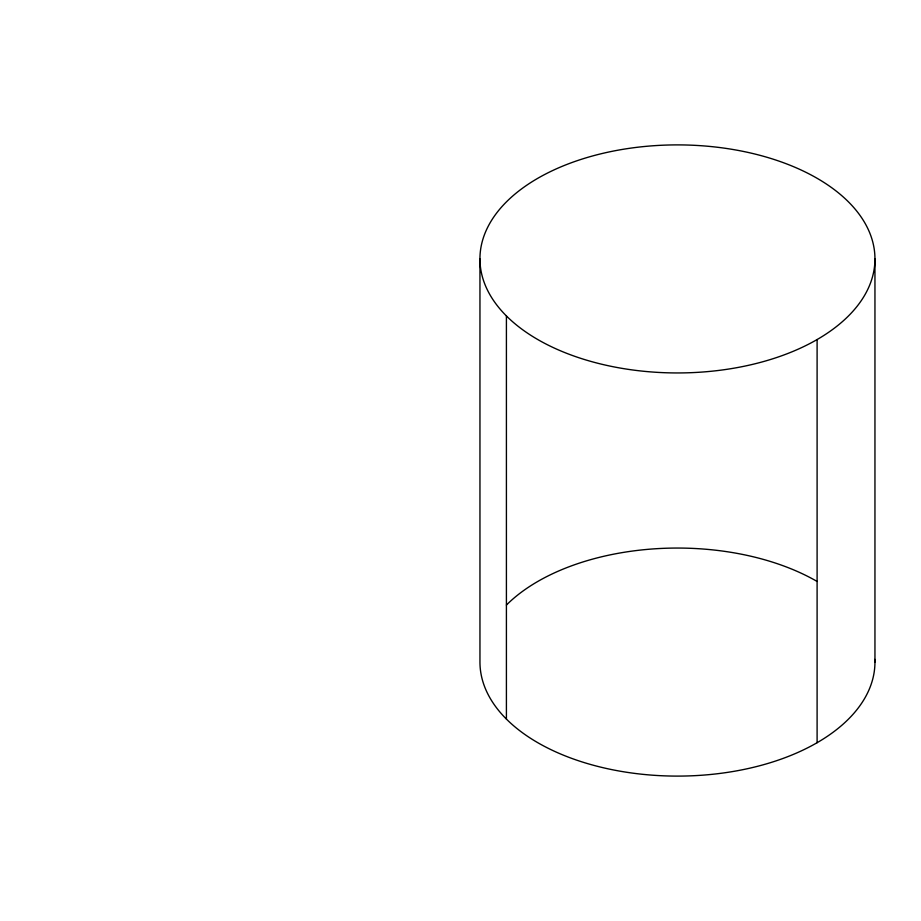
<?xml version="1.0" encoding="UTF-8"?>
<svg xmlns="http://www.w3.org/2000/svg" width="921" height="921" viewBox="0 0 921 921"><rect width="100%" height="100%" fill="white"/><g stroke="black" fill="none" stroke-linecap="round" stroke-linejoin="round"><path stroke-width="1.38" d="M874.95 258.928A197.497 114.02 0 0 1 578.699 357.67A197.497 114.02 0 0 1 578.699 160.173A197.497 114.02 0 0 1 874.95 258.928L874.95 662.072M817.1 339.55L817.1 742.706M506.412 315.938L506.412 719.082M479.956 258.928L479.956 662.072A197.497 114.02 0 0 0 679.779 776.092A197.497 114.02 0 0 0 874.892 659.378M506.412 605.062A197.497 114.02 0 0 1 817.1 581.45"/></g></svg>
